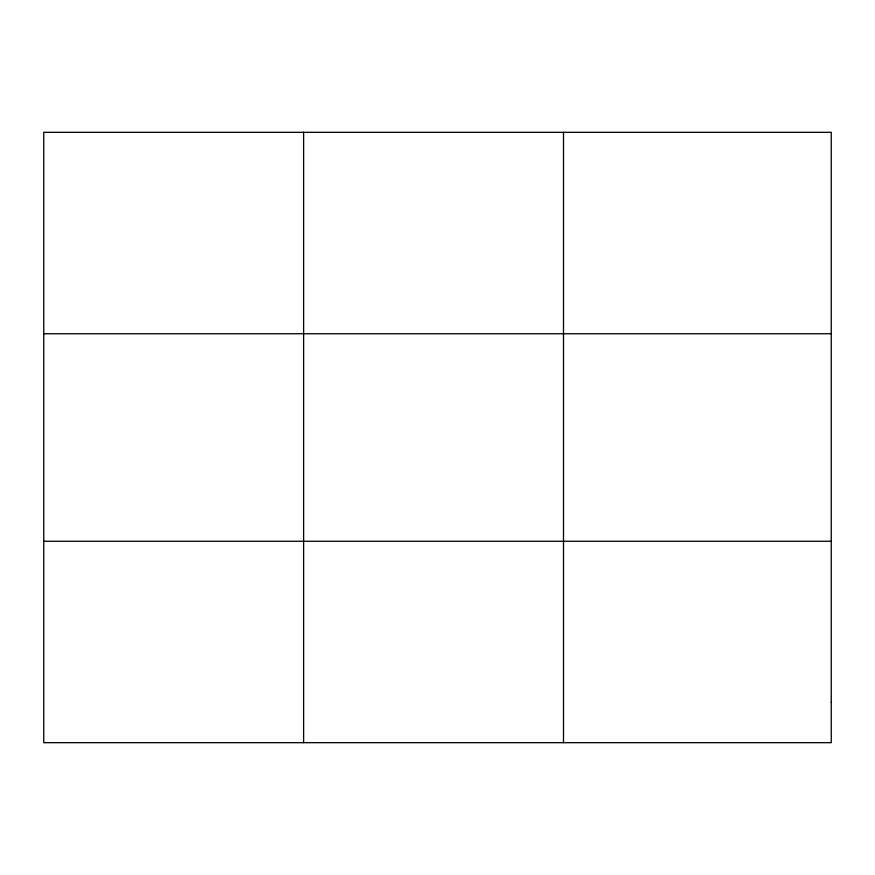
<?xml version="1.0" encoding="UTF-8"?>
<svg xmlns="http://www.w3.org/2000/svg" width="875" height="875" viewBox="0 0 875 875"><rect width="100%" height="100%" fill="white"/><g stroke="black" fill="none" stroke-linecap="round" stroke-linejoin="round"><path stroke-width="1.31" d="M303.625 132.322L303.625 742.678M563.5 132.322L563.5 742.678M43.75 333.736L831.25 333.736M43.75 541.264L831.25 541.264M831.25 702.395L831.25 742.678L43.75 742.678L43.75 132.322L831.25 132.322L831.25 702.395"/></g></svg>
